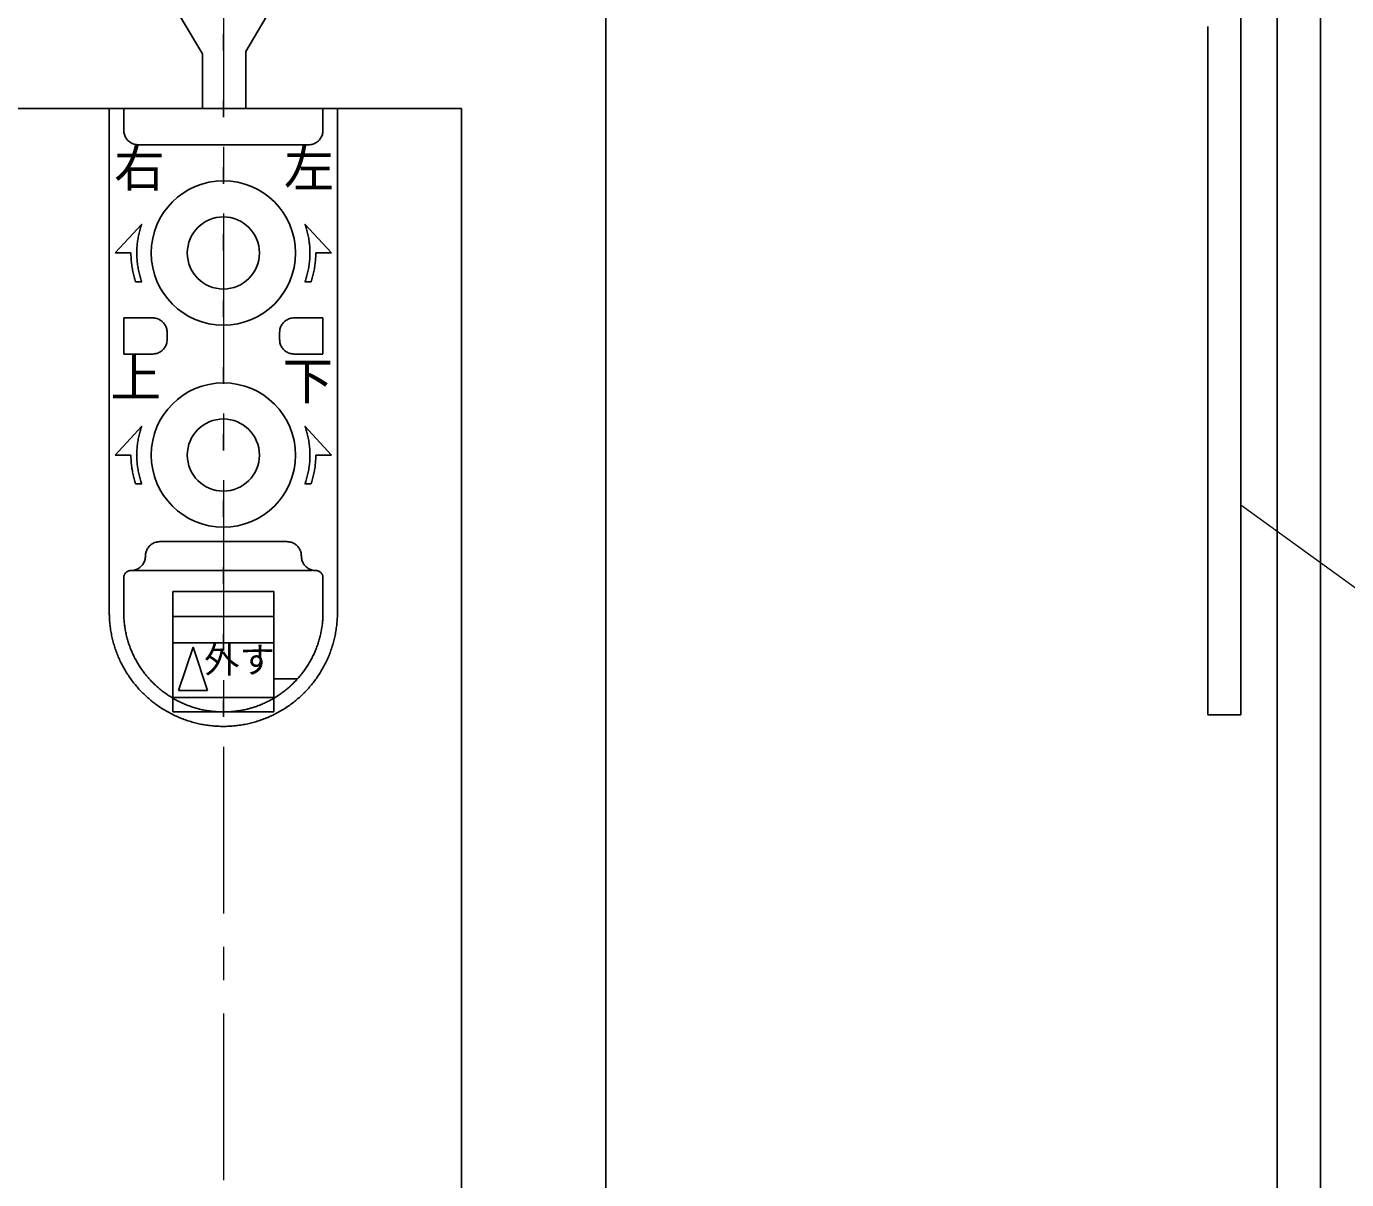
# Model space of a CAD drawing. Units: millimetres at full size; details may follow other scales. Extents: x -800 to 800, y -560 to 560.
# Drawn here: x -434.9 to -343.5, y 302.8 to 382.7 of the extents above; entities that cross this region are included whole.
import ezdxf
from ezdxf.enums import TextEntityAlignment as Align

# ---------------------------------------------------------------- set-up
doc = ezdxf.new("R2010")
doc.units = ezdxf.units.MM
doc.header["$LTSCALE"] = 4
doc.linetypes.add('USER11', pattern=[4.619272, 2.886781, -0.577497, 0.577497, -0.577497])
doc.linetypes.add('USER12', pattern=[1.154642, 0.288572, -0.86607])
doc.layers.add('2-0', color=7, linetype='Continuous', lineweight=25)
doc.styles.add('ＭＳ ゴシック', font='')
doc.styles.get('ＭＳ ゴシック').set_extended_font_data('MS Gothic')

msp = doc.modelspace()

# ---------------------------------------------------------------- linework, layer by layer
at = {"layer": '2-0', "color": 4, "linetype": 'USER11', "lineweight": 9}
msp.add_line((-421.288, 425.173), (-421.288, 280.978), dxfattribs=at)
at = {"layer": '2-0'}
for p, q in [((-348.293, 166), (-348.293, 421)), ((-345.29, 166), (-345.29, 421)), ((-394.789, 385.002), (-394.789, 166)), ((-350.791, 335.002), (-350.791, 385.001)), ((-424.286, 383.38), (-422.738, 380.798)), ((-418.29, 383.38), (-419.739, 380.962)), ((-353.092, 335.002), (-353.092, 382.7)), ((-422.738, 380.798), (-422.738, 377.002)), ((-419.739, 380.962), (-419.739, 377.002)), ((-437.788, 377.003), (-404.788, 377.003)), ((-429.189, 341.904), (-429.189, 377.003)), ((-429.189, 377.003), (-413.387, 377.003)), ((-428.19, 377.003), (-428.19, 375.505)), ((-414.386, 375.504), (-414.386, 377.002)), ((-413.387, 341.904), (-413.387, 377.003)), ((-404.788, 377.002), (-404.788, 166)), ((-427.186, 374.503), (-415.386, 374.503)), ((-428.784, 367.003), (-426.943, 369.004)), ((-415.634, 369.004), (-413.788, 367.003)), ((-428.784, 367.003), (-427.69, 367.003)), ((-414.886, 367.003), (-413.788, 367.003)), ((-427.366, 365.004), (-426.943, 365.004)), ((-415.634, 365.004), (-415.21, 365.004)), ((-428.19, 362.504), (-426.186, 362.504)), ((-428.19, 360.004), (-428.19, 362.503)), ((-416.39, 362.504), (-414.386, 362.504)), ((-414.386, 362.504), (-414.386, 360.005)), ((-425.187, 361.002), (-425.187, 361.502)), ((-417.389, 361.503), (-417.389, 361.004)), ((-428.19, 360.004), (-426.186, 360.004)), ((-416.39, 360.004), (-414.386, 360.004)), ((-428.784, 353.003), (-426.943, 355.002)), ((-415.634, 355.002), (-413.788, 353.003)), ((-428.784, 353.003), (-427.69, 353.003)), ((-414.886, 353.003), (-413.788, 353.003)), ((-427.366, 351.003), (-426.943, 351.003)), ((-415.634, 351.003), (-415.21, 351.003)), ((-425.687, 347.003), (-416.885, 347.003)), ((-427.69, 345.004), (-415.143, 345.004)), ((-428.19, 341.904), (-428.19, 344.504)), ((-414.386, 344.504), (-414.386, 341.904)), ((-424.791, 336.196), (-424.791, 343.551)), ((-417.785, 343.551), (-424.791, 343.551)), ((-424.791, 341.819), (-417.785, 341.819)), ((-417.785, 340.004), (-424.791, 340.004)), ((-423.386, 339.701), (-424.39, 336.699)), ((-422.387, 336.7), (-423.386, 339.702)), ((-417.785, 337.504), (-416.147, 337.504)), ((-424.39, 336.7), (-422.387, 336.7)), ((-424.791, 336.196), (-417.785, 336.196)), ((-424.791, 335.205), (-424.791, 336.195)), ((-424.791, 335.205), (-417.785, 335.205)), ((-353.092, 335.002), (-350.791, 335.002))]:
    msp.add_line(p, q, dxfattribs=at)
at = {"layer": '2-0', "linetype": 'USER12'}
msp.add_line((-421.288, 386.801), (-421.288, 334.861), dxfattribs=at)
at = {"layer": '2-0', "color": 4, "lineweight": 9}
msp.add_lwpolyline([(-350.791, 349.549), (-292.759, 307.548), (-253.264, 307.548)], dxfattribs=at)
at = {"layer": '2-0'}
msp.add_lwpolyline([(-417.785, 343.551), (-417.785, 336.196), (-417.785, 335.205)], dxfattribs=at)
for centre, radius in [((-421.286, 367.003), 5), ((-421.288, 367.003), 2.499), ((-421.286, 353.003), 5), ((-421.288, 353.003), 2.499)]:
    msp.add_circle(centre, radius, dxfattribs=at)
for centre, radius, start, end in [((-427.182, 375.503), 1.008, 179.98284, 188.43612), ((-427.197, 375.501), 0.992, 188.44844, 196.81549), ((-427.198, 375.501), 0.991, 196.8227, 205.05723), ((-427.193, 375.503), 0.997, 205.05975, 213.15981), ((-415.385, 375.504), 0.999, 326.8957, 334.97376), ((-415.38, 375.501), 0.993, 334.97593, 343.19248), ((-415.38, 375.501), 0.994, 343.19945, 351.55491), ((-415.394, 375.503), 1.008, 351.56715, 0.0165), ((-427.188, 375.507), 1.004, 213.15889, 221.15824), ((-427.185, 375.51), 1.008, 221.15547, 229.11067), ((-427.185, 375.509), 1.007, 229.10775, 237.08384), ((-427.187, 375.506), 1.003, 237.08246, 245.13838), ((-427.188, 375.503), 1, 245.14012, 253.31451), ((-427.188, 375.505), 1.002, 253.32065, 261.61905), ((-427.186, 375.519), 1.016, 261.63013, 270.01585), ((-415.386, 375.505), 1.002, 269.98673, 278.43066), ((-415.384, 375.494), 0.991, 278.44184, 286.77665), ((-415.385, 375.496), 0.993, 286.78255, 294.97316), ((-415.388, 375.502), 1, 294.97446, 303.03001), ((-415.391, 375.508), 1.006, 303.02811, 310.9918), ((-415.393, 375.509), 1.009, 310.98835, 318.92378), ((-415.391, 375.507), 1.006, 318.92052, 326.89706), ((-421.293, 367), 5.994, 164.04737, 167.60345), ((-421.282, 366.997), 6.006, 160.48115, 164.04712), ((-421.269, 367.001), 5.981, 15.9739, 19.55003), ((-421.262, 367.003), 5.973, 12.40926, 15.97363), ((-421.307, 367.003), 5.98, 171.15144, 174.693), ((-421.301, 367.002), 5.986, 167.60362, 171.15134), ((-421.259, 367.004), 5.97, 8.85506, 12.40909), ((-421.259, 367.004), 5.97, 5.30915, 8.85495), ((-421.544, 367.003), 6.146, 180.00132, 181.72344), ((-421.486, 367.004), 6.204, 181.72344, 183.42907), ((-421.314, 367.003), 5.973, 178.23119, 181.76881), ((-421.311, 367.003), 5.977, 174.69305, 178.23115), ((-421.316, 367.003), 5.971, 181.76885, 185.30909), ((-421.26, 367.004), 5.971, 1.76885, 5.30909), ((-421.266, 367.004), 5.977, 354.69305, 358.23115), ((-421.263, 367.004), 5.973, 358.23119, 1.76881), ((-421.241, 367.002), 6.355, 356.67311, 358.33794), ((-421.254, 367.003), 6.367, 358.33792, 0.00026), ((-421.429, 367.008), 6.262, 183.42906, 185.11863), ((-421.37, 367.013), 6.32, 185.1186, 186.79261), ((-421.313, 367.02), 6.378, 186.79257, 188.45163), ((-421.256, 367.028), 6.436, 188.45159, 190.0964), ((-421.201, 367.038), 6.492, 190.09635, 191.72769), ((-421.317, 367.003), 5.97, 185.30915, 188.85495), ((-421.317, 367.003), 5.97, 188.85506, 192.40909), ((-421.275, 367.005), 5.986, 347.60362, 351.15134), ((-421.27, 367.004), 5.98, 351.15144, 354.693), ((-421.174, 366.994), 6.287, 348.29533, 349.97948), ((-421.188, 366.997), 6.301, 349.97948, 351.65893), ((-421.202, 366.999), 6.315, 351.65893, 353.33407), ((-421.215, 367), 6.329, 353.33407, 355.00532), ((-421.229, 367.001), 6.342, 355.00531, 356.67312), ((-421.147, 367.049), 6.546, 191.72763, 193.34635), ((-421.097, 367.061), 6.598, 193.34628, 194.95328), ((-421.049, 367.074), 6.647, 194.95321, 196.54945), ((-421.005, 367.087), 6.693, 196.54937, 198.13585), ((-421.314, 367.004), 5.973, 192.40926, 195.97363), ((-421.307, 367.006), 5.981, 195.9739, 199.55003), ((-421.294, 367.01), 6.006, 340.48115, 344.04712), ((-421.283, 367.007), 5.994, 344.04737, 347.60345), ((-421.123, 366.981), 6.235, 341.50544, 343.2114), ((-421.135, 366.985), 6.247, 343.21142, 344.91157), ((-421.147, 366.988), 6.26, 344.91159, 346.60613), ((-421.16, 366.991), 6.273, 346.60614, 348.29533), ((-426.186, 361.507), 0.997, 81.53093, 90.01237), ((-426.185, 361.515), 0.988, 73.15975, 81.51938), ((-426.186, 361.512), 0.992, 64.95269, 73.15377), ((-426.19, 361.504), 1.001, 56.89926, 64.95155), ((-426.194, 361.497), 1.009, 48.95243, 56.90153), ((-426.196, 361.495), 1.012, 41.04311, 48.95639), ((-416.38, 361.495), 1.012, 131.04361, 138.95689), ((-416.382, 361.497), 1.009, 123.09847, 131.04757), ((-416.386, 361.504), 1.001, 115.04845, 123.10074), ((-416.39, 361.512), 0.992, 106.84623, 115.04731), ((-416.391, 361.515), 0.988, 98.48062, 106.84025), ((-416.39, 361.507), 0.997, 89.98763, 98.46907), ((-426.194, 361.497), 1.009, 33.09533, 41.04701), ((-426.188, 361.501), 1.002, 25.04117, 33.0974), ((-426.18, 361.504), 0.994, 16.83567, 25.03972), ((-426.178, 361.505), 0.991, 8.47084, 16.82932), ((-426.189, 361.504), 1.002, 359.98622, 8.45895), ((-416.387, 361.504), 1.002, 171.54105, 180.01378), ((-416.398, 361.505), 0.991, 163.17068, 171.52916), ((-416.396, 361.504), 0.994, 154.96028, 163.16433), ((-416.388, 361.501), 1.002, 146.9026, 154.95883), ((-416.382, 361.497), 1.009, 138.95299, 146.90467), ((-426.19, 361.009), 1.005, 318.87053, 326.8408), ((-426.183, 361.004), 0.997, 326.83918, 334.91703), ((-426.177, 361.001), 0.99, 334.91897, 343.14367), ((-426.175, 361.001), 0.989, 343.15053, 351.52432), ((-426.188, 361.002), 1.001, 351.53662, 0.01522), ((-416.389, 361.002), 1.001, 179.98478, 188.46338), ((-416.401, 361.001), 0.989, 188.47568, 196.84947), ((-416.4, 361.001), 0.99, 196.85633, 205.08103), ((-416.393, 361.004), 0.997, 205.08297, 213.16082), ((-416.386, 361.009), 1.005, 213.1592, 221.12947), ((-426.186, 361.006), 1.002, 269.98706, 278.42901), ((-426.185, 360.996), 0.992, 278.44015, 286.76915), ((-426.186, 360.998), 0.994, 286.77493, 294.95652), ((-426.189, 361.004), 1.001, 294.95765, 303.00217), ((-426.192, 361.01), 1.007, 303.00004, 310.95229), ((-426.193, 361.011), 1.009, 310.94859, 318.87406), ((-416.383, 361.011), 1.009, 221.12594, 229.05141), ((-416.384, 361.01), 1.007, 229.04771, 236.99996), ((-416.388, 361.004), 1.001, 236.99783, 245.04235), ((-416.391, 360.998), 0.994, 245.04348, 253.22507), ((-416.391, 360.996), 0.992, 253.23085, 261.55985), ((-416.39, 361.006), 1.002, 261.57099, 270.01294), ((-421.307, 353.001), 5.981, 160.44997, 164.0261), ((-421.269, 353.001), 5.981, 15.9739, 19.55003), ((-421.317, 353.004), 5.97, 167.59091, 171.14494), ((-421.314, 353.003), 5.973, 164.02637, 167.59074), ((-421.262, 353.003), 5.973, 12.40926, 15.97363), ((-421.259, 353.004), 5.97, 8.85506, 12.40909), ((-421.314, 353.004), 5.973, 178.23119, 181.76881), ((-421.316, 353.004), 5.971, 174.69091, 178.23115), ((-421.317, 353.004), 5.97, 171.14505, 174.69085), ((-421.259, 353.004), 5.97, 5.30915, 8.85495), ((-421.26, 353.004), 5.971, 1.76885, 5.30909), ((-421.263, 353.004), 5.973, 358.23119, 1.76881), ((-421.538, 353.004), 6.152, 180.00155, 181.72272), ((-421.473, 353.006), 6.217, 181.72266, 183.42585), ((-421.409, 353.009), 6.281, 183.42578, 185.11199), ((-421.347, 353.015), 6.343, 185.11191, 186.78223), ((-421.289, 353.022), 6.402, 186.78214, 188.43775), ((-421.311, 353.004), 5.977, 181.76885, 185.30695), ((-421.307, 353.004), 5.98, 185.307, 188.84856), ((-421.27, 353.004), 5.98, 351.15144, 354.693), ((-421.266, 353.004), 5.977, 354.69305, 358.23115), ((-421.199, 352.997), 6.313, 351.66448, 353.34174), ((-421.221, 352.999), 6.335, 353.34175, 355.01366), ((-421.244, 353.001), 6.358, 355.01367, 356.68054), ((-421.267, 353.003), 6.381, 356.68054, 358.3427), ((-421.29, 353.003), 6.404, 358.3427, 0.0005), ((-421.235, 353.03), 6.457, 188.43765, 190.0798), ((-421.185, 353.039), 6.507, 190.07968, 191.70968), ((-421.14, 353.048), 6.553, 191.70956, 193.32876), ((-421.1, 353.057), 6.594, 193.32864, 194.93845), ((-421.067, 353.066), 6.629, 194.93833, 196.5402), ((-421.301, 353.005), 5.986, 188.84866, 192.39638), ((-421.293, 353.007), 5.994, 192.39655, 195.95263), ((-421.282, 353.01), 6.006, 195.95288, 199.51885), ((-421.294, 353.01), 6.006, 340.48115, 344.04712), ((-421.283, 353.007), 5.994, 344.04737, 347.60345), ((-421.275, 353.005), 5.986, 347.60362, 351.15134), ((-421.102, 352.977), 6.213, 343.18931, 344.89675), ((-421.119, 352.982), 6.231, 344.89678, 346.59787), ((-421.137, 352.986), 6.25, 346.5979, 348.29275), ((-421.157, 352.99), 6.27, 348.29277, 349.98155), ((-421.178, 352.994), 6.291, 349.98156, 351.66446), ((-421.039, 353.075), 6.657, 196.54007, 198.13549), ((-421.086, 352.972), 6.197, 341.47545, 343.18927), ((-425.686, 346.004), 1, 139.03215, 147.0378), ((-425.685, 346.003), 1.002, 131.05461, 139.03438), ((-425.687, 346.005), 0.999, 123.04333, 131.05679), ((-425.689, 346.009), 0.995, 114.94462, 123.0438), ((-425.69, 346.011), 0.992, 106.72636, 114.94187), ((-425.689, 346.007), 0.996, 98.39048, 106.71923), ((-425.687, 345.989), 1.014, 89.9813, 98.37861), ((-416.885, 346.002), 1.002, 81.56934, 90.01327), ((-416.884, 346.012), 0.991, 73.22335, 81.55816), ((-416.884, 346.011), 0.993, 65.02684, 73.21745), ((-416.887, 346.004), 1, 56.96999, 65.02554), ((-416.891, 345.999), 1.006, 49.0082, 56.97189), ((-416.892, 345.997), 1.009, 41.07622, 49.01165), ((-416.89, 345.999), 1.006, 33.10294, 41.07948), ((-427.673, 346.001), 0.987, 343.13555, 351.52096), ((-427.686, 346.003), 1, 351.53334, 0.01588), ((-425.669, 346.003), 1.017, 171.64348, 180.01826), ((-425.687, 346.006), 0.999, 163.3262, 171.63202), ((-425.691, 346.007), 0.995, 155.12404, 163.31943), ((-425.689, 346.006), 0.997, 147.03717, 155.12156), ((-416.884, 346.002), 0.999, 25.02624, 33.1043), ((-416.879, 346.005), 0.993, 16.80752, 25.02407), ((-416.879, 346.005), 0.994, 8.44509, 16.80055), ((-416.894, 346.003), 1.008, 359.9835, 8.43285), ((-414.876, 346.003), 1.01, 179.98301, 188.38678), ((-414.892, 346), 0.994, 188.3983, 196.7224), ((-427.687, 344.502), 0.504, 138.91179, 146.87276), ((-427.686, 344.5), 0.505, 130.99613, 138.91551), ((-427.687, 344.501), 0.504, 123.04928, 130.99996), ((-427.689, 344.504), 0.5, 115.00306, 123.05148), ((-427.69, 344.508), 0.496, 106.81059, 115.00193), ((-427.691, 344.509), 0.495, 98.46039, 106.80471), ((-427.69, 344.505), 0.5, 89.98735, 98.44904), ((-427.69, 346.021), 1.016, 269.98448, 278.36824), ((-427.688, 346.007), 1.002, 278.37928, 286.67189), ((-427.687, 346.005), 1.001, 286.6779, 294.8433), ((-427.689, 346.009), 1.004, 294.84487, 302.88974), ((-427.691, 346.012), 1.008, 302.88815, 310.85276), ((-427.691, 346.012), 1.008, 310.84959, 318.7948), ((-427.687, 346.009), 1.003, 318.79176, 326.78481), ((-427.68, 346.004), 0.995, 326.78361, 334.88345), ((-427.674, 346.001), 0.988, 334.88576, 343.12846), ((-414.894, 346), 0.991, 196.72906, 204.93267), ((-414.891, 346.001), 0.995, 204.93494, 213.01923), ((-414.887, 346.004), 1, 213.01834, 221.01782), ((-414.885, 346.005), 1.002, 221.01532, 228.98517), ((-414.886, 346.004), 1, 228.98274, 236.98474), ((-414.889, 346), 0.996, 236.98405, 245.07218), ((-414.89, 345.998), 0.993, 245.07476, 253.28124), ((-414.889, 346.001), 0.997, 253.28825, 261.6112), ((-414.886, 346.019), 1.014, 261.62303, 270.01837), ((-414.886, 344.501), 0.502, 81.58937, 90.01356), ((-414.885, 344.507), 0.496, 73.25891, 81.5784), ((-414.886, 344.506), 0.497, 65.07227, 73.25312), ((-414.887, 344.504), 0.5, 57.01932, 65.07098), ((-414.888, 344.501), 0.503, 49.05589, 57.02116), ((-414.889, 344.501), 0.503, 41.11765, 49.05921), ((-414.888, 344.502), 0.502, 33.13486, 41.12073), ((-427.689, 344.505), 0.501, 171.53883, 180.0145), ((-427.695, 344.506), 0.495, 163.16061, 171.52674), ((-427.694, 344.505), 0.496, 154.93964, 163.15401), ((-427.69, 344.504), 0.5, 146.87092, 154.93795), ((-414.885, 344.504), 0.498, 25.0471, 33.13599), ((-414.882, 344.505), 0.496, 16.81781, 25.04468), ((-414.883, 344.505), 0.496, 8.44749, 16.81058), ((-414.89, 344.504), 0.504, 359.98278, 8.43505), ((-421.161, 342.104), 8.028, 179.99751, 182.9004), ((-421.177, 342.104), 7.012, 179.99753, 182.89929), ((-421.393, 342.104), 7.006, 357.0974, 0.00247), ((-421.415, 342.104), 8.028, 357.09964, 0.00248), ((-421.233, 342.1), 7.956, 182.901, 185.79911), ((-421.286, 342.095), 7.903, 185.79965, 188.68944), ((-421.24, 342.101), 6.95, 182.89989, 185.7968), ((-421.285, 342.096), 6.904, 185.79733, 188.68589), ((-421.285, 342.096), 6.899, 351.3047, 354.19619), ((-421.331, 342.101), 6.944, 354.19673, 357.09679), ((-421.291, 342.095), 7.904, 351.31094, 354.20052), ((-421.344, 342.1), 7.957, 354.20106, 357.09903), ((-421.321, 342.089), 7.867, 188.68991, 191.56848), ((-421.343, 342.085), 7.845, 191.56888, 194.43396), ((-421.316, 342.091), 6.873, 188.68636, 191.56368), ((-421.335, 342.088), 6.854, 191.56408, 194.42795), ((-421.343, 342.086), 6.845, 194.42827, 197.27712), ((-421.23, 342.086), 6.842, 342.70639, 345.55727), ((-421.237, 342.088), 6.85, 345.5576, 348.42383), ((-421.255, 342.092), 6.868, 348.42423, 351.30423), ((-421.235, 342.085), 7.847, 345.56705, 348.43179), ((-421.256, 342.09), 7.868, 348.43219, 351.31047), ((-421.352, 342.083), 7.835, 194.43429, 197.28428), ((-421.352, 342.083), 7.835, 197.28454, 200.11849), ((-421.346, 342.085), 7.843, 200.11868, 202.93627), ((-421.343, 342.086), 6.845, 197.27738, 200.11028), ((-421.338, 342.088), 6.851, 200.11046, 202.92711), ((-421.328, 342.092), 6.862, 202.92723, 205.72789), ((-421.248, 342.093), 6.861, 334.2518, 337.05335), ((-421.237, 342.089), 6.85, 337.05347, 339.87139), ((-421.23, 342.086), 6.843, 339.87158, 342.70614), ((-421.232, 342.086), 7.845, 337.06602, 339.88315), ((-421.226, 342.083), 7.837, 339.88334, 342.71686), ((-421.226, 342.083), 7.837, 342.71712, 345.56672), ((-421.334, 342.09), 7.855, 202.93639, 205.73786), ((-421.32, 342.097), 7.871, 205.73792, 208.52405), ((-421.315, 342.098), 6.876, 205.72795, 208.51343), ((-421.302, 342.105), 6.891, 208.51344, 211.285), ((-421.29, 342.113), 6.905, 211.28497, 214.0443), ((-421.288, 342.115), 6.907, 325.93508, 328.69414), ((-421.275, 342.107), 6.892, 328.69411, 331.46576), ((-421.261, 342.1), 6.876, 331.46578, 334.25174), ((-421.258, 342.097), 7.873, 331.4792, 334.26484), ((-421.244, 342.09), 7.857, 334.26491, 337.0659), ((-421.305, 342.105), 7.888, 208.52406, 211.29611), ((-421.29, 342.114), 7.905, 211.29608, 214.05573), ((-421.277, 342.123), 7.921, 214.05566, 216.80493), ((-421.279, 342.12), 6.919, 214.04424, 216.79337), ((-421.27, 342.127), 6.93, 216.79328, 219.53452), ((-421.264, 342.132), 6.937, 219.53441, 222.27028), ((-421.316, 342.136), 6.942, 317.71202, 320.4466), ((-421.309, 342.13), 6.934, 320.44649, 323.18675), ((-421.3, 342.123), 6.922, 323.18666, 325.93515), ((-421.301, 342.123), 7.923, 323.19967, 325.94851), ((-421.288, 342.115), 7.908, 325.94845, 328.70764), ((-421.274, 342.106), 7.89, 328.70761, 331.47918), ((-421.266, 342.131), 7.934, 216.80483, 219.54603), ((-421.259, 342.137), 7.943, 219.54591, 222.28155), ((-421.256, 342.14), 7.949, 222.28143, 225.01418), ((-421.261, 342.134), 6.941, 222.27015, 225.0033), ((-421.261, 342.134), 6.942, 225.00317, 227.73632), ((-421.263, 342.132), 6.938, 227.73619, 230.47206), ((-421.268, 342.126), 6.93, 230.47195, 233.2132), ((-421.274, 342.117), 6.92, 233.2131, 235.96223), ((-421.306, 342.122), 6.926, 304.02965, 306.77661), ((-421.313, 342.131), 6.936, 306.7765, 309.51566), ((-421.317, 342.137), 6.944, 309.51554, 312.24945), ((-421.32, 342.139), 6.947, 312.24931, 314.98069), ((-421.319, 342.139), 6.947, 314.98055, 317.71215), ((-421.322, 342.14), 7.95, 314.99147, 317.72392), ((-421.319, 342.137), 7.945, 317.72379, 320.45909), ((-421.312, 342.131), 7.936, 320.45897, 323.19977), ((-421.255, 342.14), 7.949, 225.01404, 227.74664), ((-421.258, 342.137), 7.945, 227.74651, 230.48168), ((-421.263, 342.131), 7.937, 230.48156, 233.22198), ((-421.27, 342.121), 7.925, 233.22188, 235.97007), ((-421.281, 342.107), 6.907, 235.96216, 238.72147), ((-421.289, 342.094), 6.893, 238.72144, 241.49294), ((-421.296, 342.082), 6.878, 241.49296, 244.27833), ((-421.301, 342.07), 6.865, 244.27839, 247.07888), ((-421.305, 342.061), 6.855, 247.079, 249.89539), ((-421.273, 342.062), 6.857, 290.10632, 292.92112), ((-421.278, 342.073), 6.868, 292.92124, 295.71988), ((-421.284, 342.085), 6.882, 295.71994, 298.50327), ((-421.291, 342.099), 6.897, 298.50328, 301.27264), ((-421.299, 342.111), 6.912, 301.2726, 304.02972), ((-421.307, 342.121), 7.925, 304.03611, 306.78428), ((-421.314, 342.13), 7.938, 306.78418, 309.5245), ((-421.32, 342.137), 7.946, 309.52438, 312.25938), ((-421.323, 342.14), 7.95, 312.25925, 314.9916), ((-421.279, 342.109), 7.91, 235.97, 238.72829), ((-421.287, 342.095), 7.893, 238.72825, 241.49868), ((-421.295, 342.08), 7.877, 241.49869, 244.28297), ((-421.302, 342.066), 7.861, 244.28303, 247.08244), ((-421.307, 342.055), 7.849, 247.08256, 249.89791), ((-421.307, 342.055), 6.849, 249.89558, 252.72812), ((-421.307, 342.056), 6.85, 252.72838, 255.57674), ((-421.305, 342.065), 6.859, 255.57707, 258.44031), ((-421.301, 342.084), 6.879, 258.44071, 261.31724), ((-421.296, 342.116), 6.911, 261.31771, 264.20528), ((-421.292, 342.163), 6.958, 264.20582, 267.10154), ((-421.288, 342.226), 7.022, 267.10214, 270.0025), ((-421.288, 342.214), 7.009, 269.99759, 272.89997), ((-421.285, 342.153), 6.948, 272.90057, 275.79764), ((-421.28, 342.109), 6.904, 275.79817, 278.68646), ((-421.276, 342.079), 6.874, 278.68692, 281.56357), ((-421.272, 342.062), 6.856, 281.56397, 284.4268), ((-421.271, 342.055), 6.849, 284.42712, 287.27462), ((-421.271, 342.055), 6.85, 287.27487, 290.10614), ((-421.27, 342.053), 7.848, 290.10712, 292.92288), ((-421.275, 342.065), 7.861, 292.923, 295.72272), ((-421.282, 342.079), 7.876, 295.72279, 298.50729), ((-421.29, 342.094), 7.893, 298.5073, 301.27787), ((-421.298, 342.108), 7.91, 301.27784, 304.03618), ((-421.309, 342.048), 7.842, 249.8981, 252.72969), ((-421.309, 342.049), 7.842, 252.72995, 255.5775), ((-421.307, 342.058), 7.852, 255.57782, 258.44041), ((-421.302, 342.079), 7.873, 258.44081, 261.3169), ((-421.297, 342.114), 7.909, 261.31737, 264.20475), ((-421.292, 342.166), 7.961, 264.20528, 267.1011), ((-421.288, 342.238), 8.032, 267.10169, 270.00246), ((-421.288, 342.234), 8.03, 269.99755, 272.89921), ((-421.284, 342.163), 7.959, 272.89981, 275.79648), ((-421.279, 342.111), 7.907, 275.79702, 278.6852), ((-421.274, 342.076), 7.871, 278.68567, 281.56249), ((-421.27, 342.055), 7.85, 281.56288, 284.42614), ((-421.267, 342.046), 7.841, 284.42646, 287.27459), ((-421.267, 342.046), 7.841, 287.27484, 290.10693)]:
    msp.add_arc(centre, radius, start, end, dxfattribs=at)

# ---------------------------------------------------------------- texts
at = {"layer": '2-0', "style": 'ＭＳ ゴシック'}
for s, height, p in [('右', 2.566, (-428.86, 370.823)), ('左', 2.566, (-417.099, 370.823)), ('上', 2.566, (-429.104, 356.272)), ('下', 2.566, (-417.18, 356.086)), ('外す', 1.796, (-422.623, 337.377))]:
    msp.add_text(s, height=height, dxfattribs=at).set_placement(p, align=Align.BOTTOM_LEFT)

doc.saveas('drawing.dxf')
